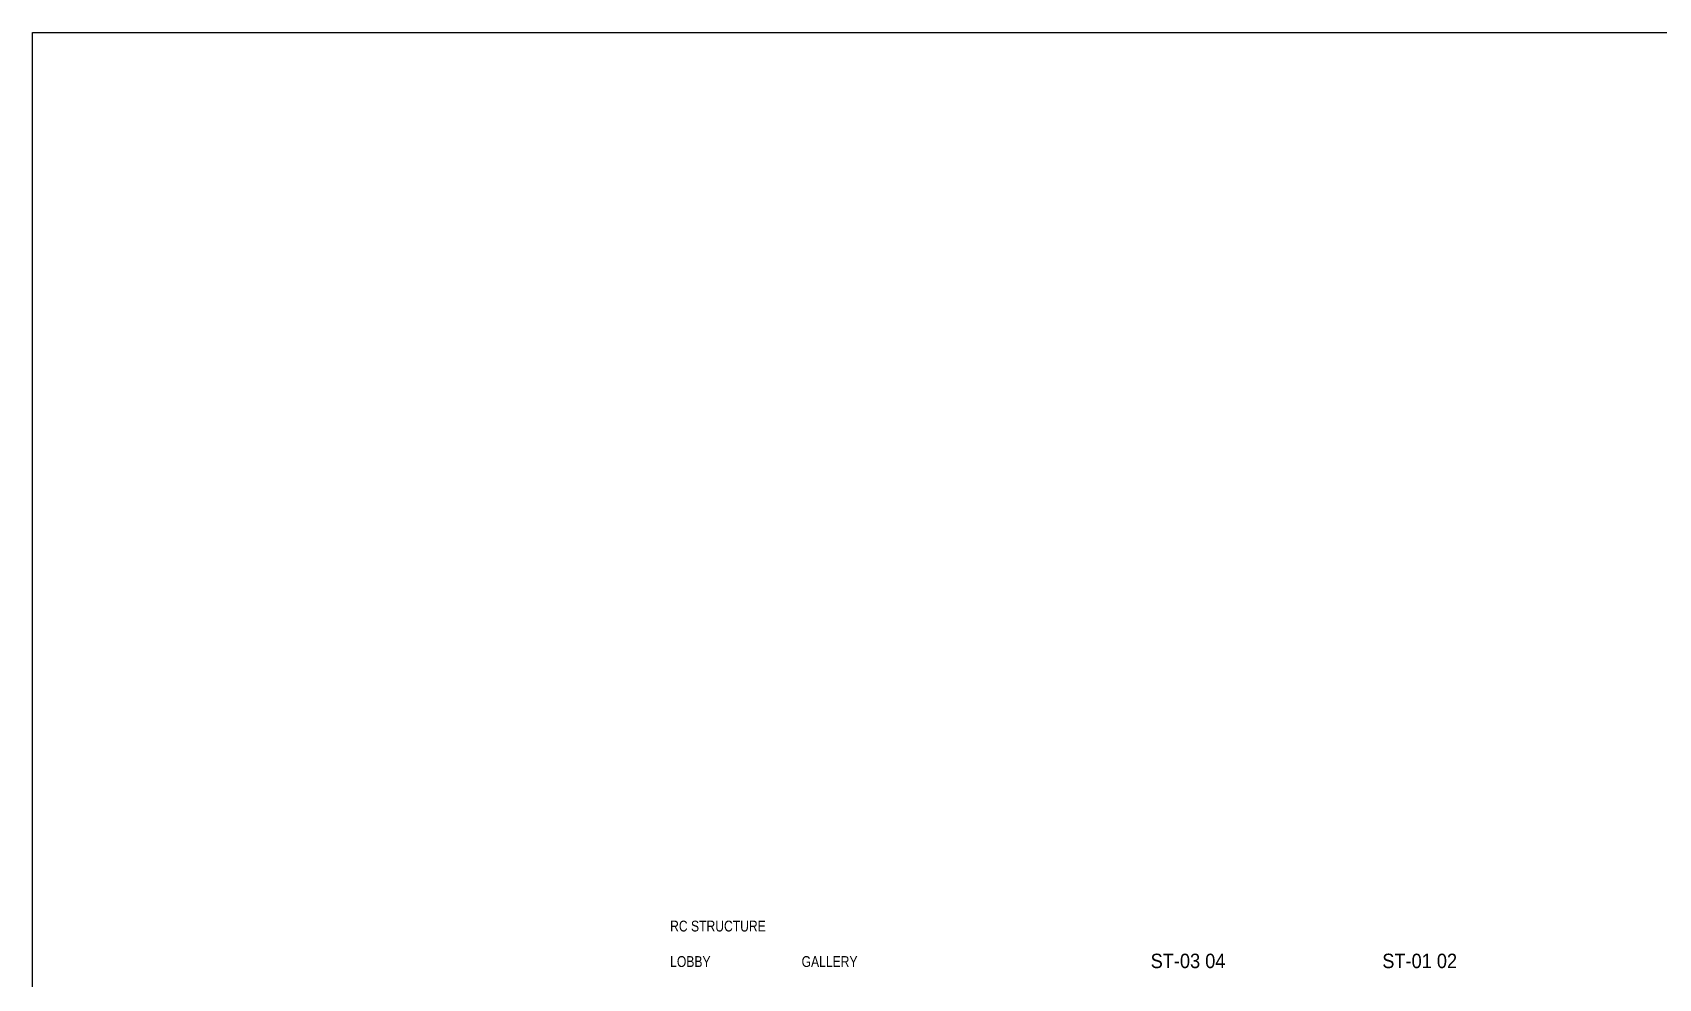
# Model space of a CAD drawing. Header units: millimetres. Extents: x 833576263 to 1668046980, y 817519639 to 1636103653.
# Drawn here: x 833699376 to 833811848, y 817602692 to 817668139 of the extents above; entities that cross this region are included whole.
import ezdxf

# ---------------------------------------------------------------- set-up
doc = ezdxf.new("R2010")
doc.units = ezdxf.units.MM
doc.header["$LTSCALE"] = 100
doc.header["$MEASUREMENT"] = 0
doc.layers.add('R_P_Grid$0$RDA04011', color=4, linetype='Continuous', lineweight=25)
doc.layers.add('R_P_Grid$0$RDA4401', color=1, linetype='Continuous', lineweight=18)
doc.layers.add('X-REF', color=7, linetype='Continuous')
doc.styles.add('R_P_Grid$0$Romans', font='arial.ttf', dxfattribs={"width": 0.8})
doc.styles.add('R_P_Grid$0$Standard', font='arial.ttf', dxfattribs={"width": 0.8})

# ---------------------------------------------------------------- blocks, each defined once
blk = doc.blocks.new('R_P_Grid')
blk.add_lwpolyline([(833699375.8, 817668139.3), (833909375.8, 817668139.3), (833909375.8, 817519639.3), (833699375.8, 817519639.3)], close=True)
at = {"layer": 'R_P_Grid$0$RDA04011', "char_height": 750, "width": 7081.015, "attachment_point": 1, "style": 'R_P_Grid$0$Standard'}
for s, insert in [('RC STRUCTURE', (833743482.8, 817606693.3)), ('LOBBY', (833743482.8, 817604238)), ('GALLERY', (833752576.1, 817604238))]:
    blk.add_mtext(s, dxfattribs=dict(at, insert=insert))
at = {"layer": 'R_P_Grid$0$RDA4401', "style": 'R_P_Grid$0$Romans', "width": 0.9}
for s, p in [('ST-03 04', (833776720.4, 817603407.6)), ('ST-01 02', (833792744.7, 817603407.6))]:
    blk.add_text(s, height=1000, dxfattribs=at).set_placement(p)

msp = doc.modelspace()

# ---------------------------------------------------------------- block references
at = {"layer": 'X-REF'}
msp.add_blockref('R_P_Grid', (0, 0), dxfattribs=at)

doc.saveas('drawing.dxf')
